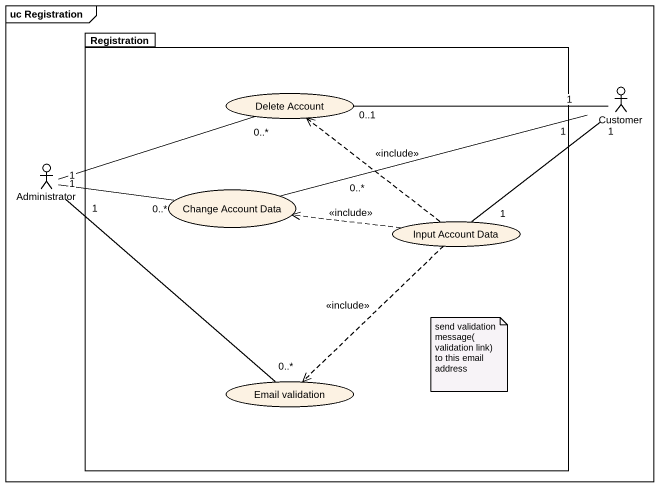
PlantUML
@startuml
mainframe uc Registration
package Registration {
  usecase "Delete Account" as Delete_Account
  usecase "Change Account Data" as Change_Account_Data
  usecase "Input Account Data" as Input_Account_Data
  usecase "Email validation" as Email_validation
}
actor Customer
actor Administrator
Delete_Account "0..1" -right- "1" Customer
Delete_Account "0..*" -left- "1" Administrator
Customer "1" -left- "0..*" Change_Account_Data
Customer "1" -- "1" Input_Account_Data
Administrator "1" -- "0..*" Email_validation
Change_Account_Data "0..*" -left- "1" Administrator
Input_Account_Data .up.> Delete_Account : <<include>>
Input_Account_Data .left.> Change_Account_Data : <<include>>
Input_Account_Data ..> Email_validation : <<include>>
note as N1
  send validation message(validation link) to this email address
end note
@enduml
